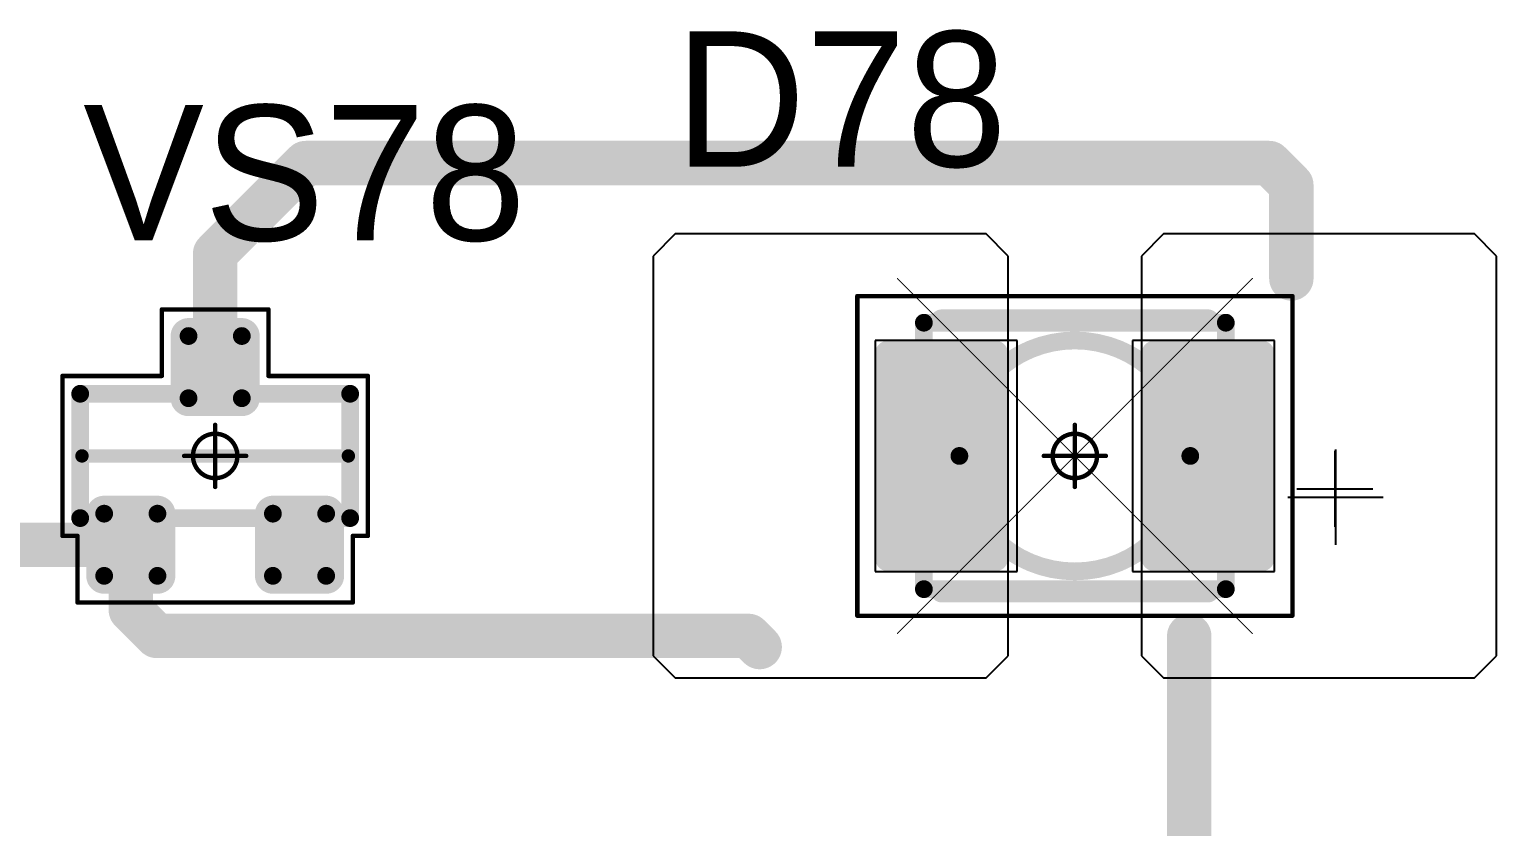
# Model space of a CAD drawing. Header units: millimetres. Extents: x 0 to 395, y 0 to 190.
# Drawn here: x 268.73 to 285.25, y 115.35 to 124.33 of the extents above; entities that cross this region are included whole.
import ezdxf

# ---------------------------------------------------------------- set-up
doc = ezdxf.new("R2010")
doc.units = ezdxf.units.MM
for name, color, linetype in [('Mechanical13', 56, 'Continuous'), ('Mechanical15', 56, 'Continuous'), ('Mechanical5', 56, 'Continuous'), ('TopLayer', 1, 'Continuous'), ('TopOverlay', 2, 'Continuous'), ('TopPaste', 8, 'Continuous'), ('TopSolder', 216, 'Continuous')]:
    doc.layers.add(name, color=color, linetype=linetype)

# ---------------------------------------------------------------- blocks, each defined once
blk = doc.blocks.new('SOT23_1106')
at = {"layer": 'Mechanical13', "const_width": 0.2}
for points in [[(-0.7, 1.52), (0.7, 1.52)], [(-0.7, 1.52), (-0.7, -1.52)], [(0.7, 1.52), (0.7, -1.52)], [(-0.7, -1.52), (0.7, -1.52)]]:
    blk.add_lwpolyline(points, dxfattribs=at)
at = {"layer": 'Mechanical13', "const_width": 0.1}
for points in [[(-0.75, 1.52, 1), (-0.65, 1.52, 1)], [(-0.75, 1.52, 1), (-0.65, 1.52, 1)], [(0.65, 1.52, 1), (0.75, 1.52, 1)], [(0.65, 1.52, 1), (0.75, 1.52, 1)], [(-0.75, -1.52, 1), (-0.65, -1.52, 1)], [(-0.75, -1.52, 1), (-0.65, -1.52, 1)], [(0.65, -1.52, 1), (0.75, -1.52, 1)], [(0.65, -1.52, 1), (0.75, -1.52, 1)]]:
    blk.add_lwpolyline(points, format="xyb", close=True, dxfattribs=at)
at = {"layer": 'Mechanical15', "const_width": 0.05}
for points in [[(-0.9, 1.72), (-0.9, 1.55)], [(-0.9, 1.72), (0.9, 1.72)], [(0.9, 1.72), (0.9, 0.6)], [(-1.65, 1.55), (-1.65, -1.55)], [(-1.65, 1.55), (-0.9, 1.55)], [(0.9, 0.6), (1.65, 0.6)], [(1.65, 0.6), (1.65, -0.6)], [(0, 0.35), (0, -0.35)], [(-0.35, 0), (0.35, 0)], [(0.9, -0.6), (1.65, -0.6)], [(0.9, -0.6), (0.9, -1.72)], [(-1.65, -1.55), (-0.9, -1.55)], [(-0.9, -1.55), (-0.9, -1.72)], [(-0.9, -1.72), (0.9, -1.72)]]:
    blk.add_lwpolyline(points, dxfattribs=at)
at = {"layer": 'Mechanical15'}
for points, const_width in [([(-0.913, 1.72, 1), (-0.888, 1.72, 1)], 0.025), ([(-0.913, 1.72, 1), (-0.888, 1.72, 1)], 0.025), ([(0.888, 1.72, 1), (0.913, 1.72, 1)], 0.025), ([(0.888, 1.72, 1), (0.913, 1.72, 1)], 0.025), ([(-1.662, 1.55, 1), (-1.637, 1.55, 1)], 0.025), ([(-1.662, 1.55, 1), (-1.637, 1.55, 1)], 0.025), ([(-0.913, 1.55, 1), (-0.888, 1.55, 1)], 0.025), ([(-0.913, 1.55, 1), (-0.888, 1.55, 1)], 0.025), ([(0.888, 0.6, 1), (0.913, 0.6, 1)], 0.025), ([(0.888, 0.6, 1), (0.913, 0.6, 1)], 0.025), ([(1.637, 0.6, 1), (1.662, 0.6, 1)], 0.025), ([(1.637, 0.6, 1), (1.662, 0.6, 1)], 0.025), ([(-0.012, 0.35, 1), (0.012, 0.35, 1)], 0.025), ([(0.25, 0, 1), (-0.25, 0, 1)], 0.05), ([(-0.362, 0, 1), (-0.337, 0, 1)], 0.025), ([(-0.262, 0, 1), (-0.238, 0, 1)], 0.025), ([(0.238, 0, 1), (0.262, 0, 1)], 0.025), ([(0.337, 0, 1), (0.362, 0, 1)], 0.025), ([(-0.012, -0.35, 1), (0.012, -0.35, 1)], 0.025), ([(0.888, -0.6, 1), (0.913, -0.6, 1)], 0.025), ([(0.888, -0.6, 1), (0.913, -0.6, 1)], 0.025), ([(1.637, -0.6, 1), (1.662, -0.6, 1)], 0.025), ([(1.637, -0.6, 1), (1.662, -0.6, 1)], 0.025), ([(-1.662, -1.55, 1), (-1.637, -1.55, 1)], 0.025), ([(-1.662, -1.55, 1), (-1.637, -1.55, 1)], 0.025), ([(-0.913, -1.55, 1), (-0.888, -1.55, 1)], 0.025), ([(-0.913, -1.55, 1), (-0.888, -1.55, 1)], 0.025), ([(-0.913, -1.72, 1), (-0.888, -1.72, 1)], 0.025), ([(-0.913, -1.72, 1), (-0.888, -1.72, 1)], 0.025), ([(0.888, -1.72, 1), (0.913, -1.72, 1)], 0.025), ([(0.888, -1.72, 1), (0.913, -1.72, 1)], 0.025)]:
    blk.add_lwpolyline(points, format="xyb", close=True, dxfattribs=dict(at, const_width=const_width))
at = {"layer": 'TopLayer', "const_width": 0.1}
for points in [[(-1.4, 1.25, 1), (-1.3, 1.25, 1)], [(-0.7, 1.25, 1), (-0.6, 1.25, 1)], [(-1.4, 0.65, 1), (-1.3, 0.65, 1)], [(-0.7, 0.65, 1), (-0.6, 0.65, 1)], [(0.6, 0.3, 1), (0.7, 0.3, 1)], [(1.3, 0.3, 1), (1.4, 0.3, 1)], [(0.6, -0.3, 1), (0.7, -0.3, 1)], [(1.3, -0.3, 1), (1.4, -0.3, 1)], [(-1.4, -0.65, 1), (-1.3, -0.65, 1)], [(-0.7, -0.65, 1), (-0.6, -0.65, 1)], [(-1.4, -1.25, 1), (-1.3, -1.25, 1)], [(-0.7, -1.25, 1), (-0.6, -1.25, 1)]]:
    blk.add_lwpolyline(points, format="xyb", close=True, dxfattribs=at)
at = {"layer": 'TopLayer'}
for points in [[(-1.35, 1.35), (-1.35, 0.55), (-0.65, 1.35), (-0.65, 0.55)], [(-1.45, 1.25), (-1.45, 0.65), (-0.55, 1.25), (-0.55, 0.65)], [(0.65, 0.4), (0.65, -0.4), (1.35, 0.4), (1.35, -0.4)], [(0.55, 0.3), (0.55, -0.3), (1.45, 0.3), (1.45, -0.3)], [(-1.45, -0.65), (-1.45, -1.25), (-0.55, -0.65), (-0.55, -1.25)], [(-1.35, -0.55), (-1.35, -1.35), (-0.65, -0.55), (-0.65, -1.35)]]:
    blk.add_solid(points, dxfattribs=at)
at = {"layer": 'TopOverlay', "const_width": 0.15}
blk.add_lwpolyline([(0, 1.5), (0, -1.5)], dxfattribs=at)
at = {"layer": 'TopOverlay', "const_width": 0.075}
for points in [[(-0.038, 1.5, 1), (0.038, 1.5, 1)], [(-0.038, -1.5, 1), (0.038, -1.5, 1)]]:
    blk.add_lwpolyline(points, format="xyb", close=True, dxfattribs=at)
at = {"layer": 'TopPaste', "const_width": 0.075}
for points in [[(-1.387, 1.25, 1), (-1.313, 1.25, 1)], [(-0.687, 1.25, 1), (-0.613, 1.25, 1)], [(-1.387, 0.65, 1), (-1.313, 0.65, 1)], [(-0.687, 0.65, 1), (-0.613, 0.65, 1)], [(0.613, 0.3, 1), (0.687, 0.3, 1)], [(1.313, 0.3, 1), (1.387, 0.3, 1)], [(0.613, -0.3, 1), (0.687, -0.3, 1)], [(1.313, -0.3, 1), (1.387, -0.3, 1)], [(-1.387, -0.65, 1), (-1.313, -0.65, 1)], [(-0.687, -0.65, 1), (-0.613, -0.65, 1)], [(-1.387, -1.25, 1), (-1.313, -1.25, 1)], [(-0.687, -1.25, 1), (-0.613, -1.25, 1)]]:
    blk.add_lwpolyline(points, format="xyb", close=True, dxfattribs=at)
at = {"layer": 'TopPaste'}
for points in [[(-1.35, 1.325), (-1.35, 0.575), (-0.65, 1.325), (-0.65, 0.575)], [(-1.425, 1.25), (-1.425, 0.65), (-0.575, 1.25), (-0.575, 0.65)], [(0.65, 0.375), (0.65, -0.375), (1.35, 0.375), (1.35, -0.375)], [(0.575, 0.3), (0.575, -0.3), (1.425, 0.3), (1.425, -0.3)], [(-1.425, -0.65), (-1.425, -1.25), (-0.575, -0.65), (-0.575, -1.25)], [(-1.35, -0.575), (-1.35, -1.325), (-0.65, -0.575), (-0.65, -1.325)]]:
    blk.add_solid(points, dxfattribs=at)
at = {"layer": 'TopSolder', "const_width": 0.202}
for points in [[(-1.451, 1.25, 1), (-1.249, 1.25, 1)], [(-0.751, 1.25, 1), (-0.549, 1.25, 1)], [(-1.451, 0.65, 1), (-1.249, 0.65, 1)], [(-0.751, 0.65, 1), (-0.549, 0.65, 1)], [(0.549, 0.3, 1), (0.751, 0.3, 1)], [(1.249, 0.3, 1), (1.451, 0.3, 1)], [(0.549, -0.3, 1), (0.751, -0.3, 1)], [(1.249, -0.3, 1), (1.451, -0.3, 1)], [(-1.451, -0.65, 1), (-1.249, -0.65, 1)], [(-0.751, -0.65, 1), (-0.549, -0.65, 1)], [(-1.451, -1.25, 1), (-1.249, -1.25, 1)], [(-0.751, -1.25, 1), (-0.549, -1.25, 1)]]:
    blk.add_lwpolyline(points, format="xyb", close=True, dxfattribs=at)
at = {"layer": 'TopSolder'}
for points in [[(-1.35, 1.452), (-1.35, 0.448), (-0.65, 1.452), (-0.65, 0.448)], [(-1.552, 1.25), (-1.552, 0.65), (-0.448, 1.25), (-0.448, 0.65)], [(0.65, 0.502), (0.65, -0.502), (1.35, 0.502), (1.35, -0.502)], [(0.448, 0.3), (0.448, -0.3), (1.552, 0.3), (1.552, -0.3)], [(-1.35, -0.448), (-1.35, -1.452), (-0.65, -0.448), (-0.65, -1.452)], [(-1.552, -0.65), (-1.552, -1.25), (-0.448, -0.65), (-0.448, -1.25)]]:
    blk.add_solid(points, dxfattribs=at)
blk = doc.blocks.new('T66G_4_1255')
at = {"layer": 'Mechanical13'}
for p, q in [((2.936, 0.071), (2.936, -1)), ((2.4, -0.464), (3.471, -0.464))]:
    blk.add_line(p, q, dxfattribs=at)
at = {"layer": 'Mechanical13', "const_width": 0.2}
for points in [[(-1.7, 1.5), (1.7, 1.5)], [(-1.7, -1.5), (-1.7, 1.5)], [(1.7, -1.5), (1.7, 1.5)], [(-1.7, -1.5), (1.7, -1.5)]]:
    blk.add_lwpolyline(points, dxfattribs=at)
at = {"layer": 'Mechanical13'}
for points, const_width in [([(-1.75, 1.5, 1), (-1.65, 1.5, 1)], 0.1), ([(-1.75, 1.5, 1), (-1.65, 1.5, 1)], 0.1), ([(1.65, 1.5, 1), (1.75, 1.5, 1)], 0.1), ([(1.65, 1.5, 1), (1.75, 1.5, 1)], 0.1), ([(1.3, 0, 1), (-1.3, 0, 1)], 0.2), ([(-1.35, 0, 1), (-1.25, 0, 1)], 0.1), ([(1.25, 0, 1), (1.35, 0, 1)], 0.1), ([(-1.75, -1.5, 1), (-1.65, -1.5, 1)], 0.1), ([(-1.75, -1.5, 1), (-1.65, -1.5, 1)], 0.1), ([(1.65, -1.5, 1), (1.75, -1.5, 1)], 0.1), ([(1.65, -1.5, 1), (1.75, -1.5, 1)], 0.1)]:
    blk.add_lwpolyline(points, format="xyb", close=True, dxfattribs=dict(at, const_width=const_width))
at = {"layer": 'Mechanical15', "const_width": 0.05}
for points in [[(-2.45, -1.8), (-2.45, 1.8)], [(-2.45, 1.8), (2.45, 1.8)], [(2.45, -1.8), (2.45, 1.8)], [(0, -0.35), (0, 0.35)], [(-0.35, 0), (0.35, 0)], [(-2.45, -1.8), (2.45, -1.8)]]:
    blk.add_lwpolyline(points, dxfattribs=at)
at = {"layer": 'Mechanical15'}
for points, const_width in [([(-2.462, 1.8, 1), (-2.438, 1.8, 1)], 0.025), ([(-2.462, 1.8, 1), (-2.438, 1.8, 1)], 0.025), ([(2.438, 1.8, 1), (2.462, 1.8, 1)], 0.025), ([(2.438, 1.8, 1), (2.462, 1.8, 1)], 0.025), ([(-0.012, 0.35, 1), (0.012, 0.35, 1)], 0.025), ([(0.25, 0, 1), (-0.25, 0, 1)], 0.05), ([(-0.362, 0, 1), (-0.337, 0, 1)], 0.025), ([(-0.262, 0, 1), (-0.238, 0, 1)], 0.025), ([(0.238, 0, 1), (0.262, 0, 1)], 0.025), ([(0.337, 0, 1), (0.362, 0, 1)], 0.025), ([(-0.012, -0.35, 1), (0.012, -0.35, 1)], 0.025), ([(-2.462, -1.8, 1), (-2.438, -1.8, 1)], 0.025), ([(-2.462, -1.8, 1), (-2.438, -1.8, 1)], 0.025), ([(2.438, -1.8, 1), (2.462, -1.8, 1)], 0.025), ([(2.438, -1.8, 1), (2.462, -1.8, 1)], 0.025)]:
    blk.add_lwpolyline(points, format="xyb", close=True, dxfattribs=dict(at, const_width=const_width))
at = {"layer": 'TopLayer'}
for p, q in [((-4.5, 2.5), (-4.75, 2.25)), ((-1, 2.5), (-4.5, 2.5)), ((-0.75, 2.25), (-1, 2.5)), ((1, 2.5), (0.75, 2.25)), ((4.5, 2.5), (1, 2.5)), ((4.75, 2.25), (4.5, 2.5)), ((-4.75, 2.25), (-4.75, -2.25)), ((-0.75, -2.25), (-0.75, 2.25)), ((0.75, 2.25), (0.75, -2.25)), ((4.75, -2.25), (4.75, 2.25)), ((-4.75, -2.25), (-4.5, -2.5)), ((-1, -2.5), (-0.75, -2.25)), ((0.75, -2.25), (1, -2.5)), ((4.5, -2.5), (4.75, -2.25)), ((-4.5, -2.5), (-1, -2.5)), ((1, -2.5), (4.5, -2.5))]:
    blk.add_line(p, q, dxfattribs=at)
at = {"layer": 'TopLayer', "const_width": 0.15}
for points in [[(-2.175, 1.15, 1), (-2.025, 1.15, 1)], [(-0.975, 1.15, 1), (-0.825, 1.15, 1)], [(0.825, 1.15, 1), (0.975, 1.15, 1)], [(2.025, 1.15, 1), (2.175, 1.15, 1)], [(-2.175, -1.15, 1), (-2.025, -1.15, 1)], [(-0.975, -1.15, 1), (-0.825, -1.15, 1)], [(0.825, -1.15, 1), (0.975, -1.15, 1)], [(2.025, -1.15, 1), (2.175, -1.15, 1)]]:
    blk.add_lwpolyline(points, format="xyb", close=True, dxfattribs=at)
at = {"layer": 'TopLayer'}
for points in [[(-0.9, 1.3), (-2.1, 1.3), (-0.9, -1.3), (-2.1, -1.3)], [(2.1, 1.3), (0.9, 1.3), (2.1, -1.3), (0.9, -1.3)], [(-0.75, 1.15), (-2.25, 1.15), (-0.75, -1.15), (-2.25, -1.15)], [(2.25, 1.15), (0.75, 1.15), (2.25, -1.15), (0.75, -1.15)]]:
    blk.add_solid(points, dxfattribs=at)
at = {"layer": 'TopOverlay'}
for p, q in [((2.928, 0.057), (2.928, -0.8)), ((2.5, -0.372), (3.357, -0.372))]:
    blk.add_line(p, q, dxfattribs=at)
at = {"layer": 'TopOverlay', "const_width": 0.25}
for points in [[(-1.5, 1.525), (1.5, 1.525)], [(-1.5, -1.525), (1.5, -1.525)]]:
    blk.add_lwpolyline(points, dxfattribs=at)
at = {"layer": 'TopOverlay', "const_width": 0.125}
for points in [[(-1.562, 1.525, 1), (-1.438, 1.525, 1)], [(1.438, 1.525, 1), (1.562, 1.525, 1)], [(-1.562, -1.525, 1), (-1.438, -1.525, 1)], [(1.438, -1.525, 1), (1.562, -1.525, 1)]]:
    blk.add_lwpolyline(points, format="xyb", close=True, dxfattribs=at)
at = {"layer": 'TopPaste', "const_width": 0.125}
for points in [[(-2.163, 1.15, 1), (-2.038, 1.15, 1)], [(-0.963, 1.15, 1), (-0.838, 1.15, 1)], [(0.838, 1.15, 1), (0.963, 1.15, 1)], [(2.038, 1.15, 1), (2.163, 1.15, 1)], [(-2.163, -1.15, 1), (-2.038, -1.15, 1)], [(-0.963, -1.15, 1), (-0.838, -1.15, 1)], [(0.838, -1.15, 1), (0.963, -1.15, 1)], [(2.038, -1.15, 1), (2.163, -1.15, 1)]]:
    blk.add_lwpolyline(points, format="xyb", close=True, dxfattribs=at)
at = {"layer": 'TopPaste'}
for points in [[(-0.9, 1.275), (-2.1, 1.275), (-0.9, -1.275), (-2.1, -1.275)], [(2.1, 1.275), (0.9, 1.275), (2.1, -1.275), (0.9, -1.275)], [(-0.775, 1.15), (-2.225, 1.15), (-0.775, -1.15), (-2.225, -1.15)], [(2.225, 1.15), (0.775, 1.15), (2.225, -1.15), (0.775, -1.15)]]:
    blk.add_solid(points, dxfattribs=at)
at = {"layer": 'TopSolder'}
for p, q in [((-2.25, 1.3), (-2.25, -1.3)), ((-0.65, 1.3), (-2.25, 1.3)), ((-0.65, -1.3), (-0.65, 1.3)), ((0.65, 1.3), (0.65, -1.3)), ((2.25, 1.3), (0.65, 1.3)), ((2.25, -1.3), (2.25, 1.3)), ((-2.25, -1.3), (-0.65, -1.3)), ((0.65, -1.3), (2.25, -1.3))]:
    blk.add_line(p, q, dxfattribs=at)

msp = doc.modelspace()

# ---------------------------------------------------------------- linework, layer by layer
at = {"layer": 'Mechanical5'}
for points, const_width in [([(278.5, 117.527), (282.5, 121.527)], 0.01), ([(278.5, 121.527), (282.5, 117.527)], 0.01), ([(278.5, 117.527), (278.5, 121.527)], 0.001), ([(278.5, 121.527), (282.5, 121.527)], 0.001), ([(282.5, 117.527), (282.5, 121.527)], 0.001), ([(278.5, 117.527), (282.5, 117.527)], 0.001)]:
    msp.add_lwpolyline(points, dxfattribs=dict(at, const_width=const_width))
for points, const_width in [([(278.498, 121.527, 1), (278.503, 121.527, 1)], 0.005), ([(278.5, 121.527, 1), (278.5, 121.527, 1)], 0.0005), ([(278.5, 121.527, 1), (278.5, 121.527, 1)], 0.0005), ([(282.498, 121.527, 1), (282.503, 121.527, 1)], 0.005), ([(282.5, 121.527, 1), (282.5, 121.527, 1)], 0.0005), ([(282.5, 121.527, 1), (282.5, 121.527, 1)], 0.0005), ([(278.498, 117.527, 1), (278.503, 117.527, 1)], 0.005), ([(278.5, 117.527, 1), (278.5, 117.527, 1)], 0.0005), ([(278.5, 117.527, 1), (278.5, 117.527, 1)], 0.0005), ([(282.498, 117.527, 1), (282.503, 117.527, 1)], 0.005), ([(282.5, 117.527, 1), (282.5, 117.527, 1)], 0.0005), ([(282.5, 117.527, 1), (282.5, 117.527, 1)], 0.0005)]:
    msp.add_lwpolyline(points, format="xyb", close=True, dxfattribs=dict(at, const_width=const_width))
at = {"layer": 'TopLayer', "const_width": 0.5}
for points in [[(270.819, 121.806), (271.838, 122.825)], [(271.838, 122.825), (282.69, 122.825)], [(282.69, 122.825), (282.938, 122.577)], [(282.938, 121.525), (282.938, 122.577)], [(270.819, 120.527), (270.819, 121.806)], [(266.648, 118.527), (269.869, 118.527)], [(269.869, 117.793), (269.869, 118.527)], [(269.869, 117.793), (270.162, 117.5)], [(270.162, 117.5), (276.826, 117.5)], [(276.826, 117.5), (276.951, 117.375)], [(281.788, 113.8), (281.788, 117.5)]]:
    msp.add_lwpolyline(points, dxfattribs=at)
at = {"layer": 'TopLayer', "const_width": 0.25}
for points in [[(271.713, 122.825, 1), (271.963, 122.825, 1)], [(271.713, 122.825, 1), (271.963, 122.825, 1)], [(282.565, 122.825, 1), (282.815, 122.825, 1)], [(282.565, 122.825, 1), (282.815, 122.825, 1)], [(282.813, 122.577, 1), (283.063, 122.577, 1)], [(282.813, 122.577, 1), (283.063, 122.577, 1)], [(270.694, 121.806, 1), (270.944, 121.806, 1)], [(270.694, 121.806, 1), (270.944, 121.806, 1)], [(282.813, 121.525, 1), (283.063, 121.525, 1)], [(270.694, 120.527, 1), (270.944, 120.527, 1)], [(269.744, 118.527, 1), (269.994, 118.527, 1)], [(269.744, 118.527, 1), (269.994, 118.527, 1)], [(269.744, 117.793, 1), (269.994, 117.793, 1)], [(269.744, 117.793, 1), (269.994, 117.793, 1)], [(270.037, 117.5, 1), (270.287, 117.5, 1)], [(270.037, 117.5, 1), (270.287, 117.5, 1)], [(276.701, 117.5, 1), (276.951, 117.5, 1)], [(276.701, 117.5, 1), (276.951, 117.5, 1)], [(281.663, 117.5, 1), (281.913, 117.5, 1)], [(276.826, 117.375, 1), (277.076, 117.375, 1)]]:
    msp.add_lwpolyline(points, format="xyb", close=True, dxfattribs=at)

# ---------------------------------------------------------------- block references
for name, p, rotation in [('T66G_4_1255', (280.5, 119.527), 360), ('SOT23_1106', (270.819, 119.527), 90)]:
    msp.add_blockref(name, p, dxfattribs=dict(rotation=rotation))

# ---------------------------------------------------------------- texts
at = {"layer": 'TopOverlay'}
for s, p in [('D78', (275.996, 122.784)), ('VS78', (269.333, 121.953))]:
    msp.add_text(s, height=1.524, dxfattribs=at).set_placement(p)

doc.saveas('drawing.dxf')
